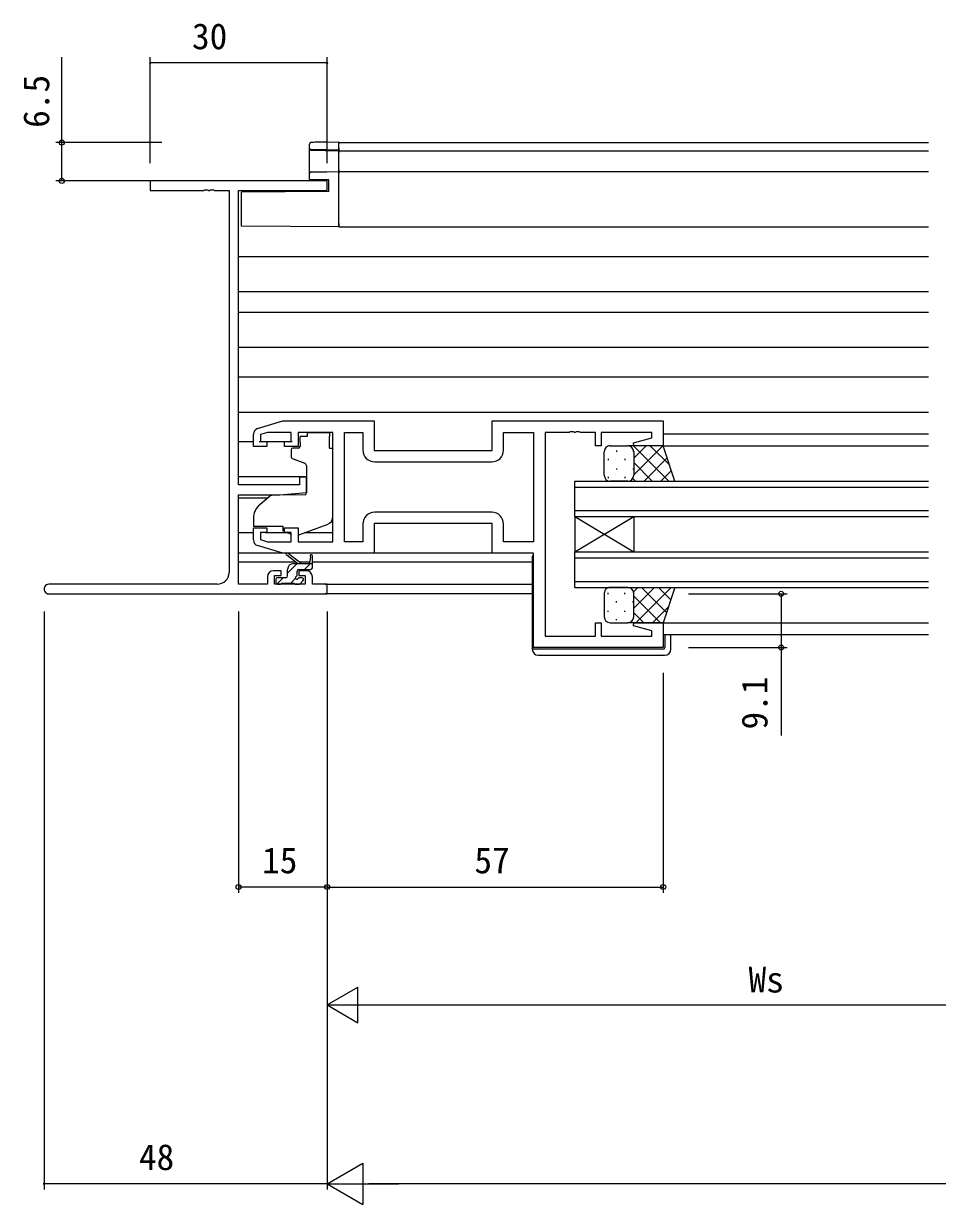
# Model space of a CAD drawing. Units: millimetres, scale not verified. Extents: x -567 to 567, y -403 to 403.
# Drawn here: x -4.3 to 150.7, y -204 to -3.9 of the extents above; entities that cross this region are included whole.
import ezdxf
from ezdxf.enums import TextEntityAlignment as Align

# ---------------------------------------------------------------- set-up
doc = ezdxf.new("R2010")
doc.units = ezdxf.units.MM
doc.header["$LTSCALE"] = 2
for name, color, linetype, lineweight in [('0-1_USER1', 4, 'Continuous', 9), ('0-2_YKK_ZWAK', 2, 'Continuous', 9), ('0-3_YKK_11', 7, 'Continuous', 9), ('0-4_YKK_12', 6, 'Continuous', 9)]:
    doc.layers.add(name, color=color, linetype=linetype, lineweight=lineweight)
doc.styles.add('ＭＳ ゴシック', font='')
doc.styles.get('ＭＳ ゴシック').set_extended_font_data('MS Gothic')

msp = doc.modelspace()

# ---------------------------------------------------------------- linework, layer by layer
at = {"layer": '0-1_USER1'}
for p, q in [((44.158, -24.983), (44.158, -24.347)), ((44.158, -25.072), (44.158, -24.983)), ((44.158, -29.33), (44.158, -25.072)), ((49.158, -25.317), (47.106, -25.282)), ((49.158, -25.017), (49.158, -24.217)), ((49.158, -25.017), (49.158, -25.317)), ((49.158, -25.443), (49.158, -25.743)), ((49.158, -28.648), (49.158, -25.743)), ((44.158, -30.29), (44.158, -29.33)), ((44.453, -29.03), (47.129, -28.983)), ((49.158, -28.648), (49.158, -28.948)), ((49.158, -37.748), (49.158, -29.248)), ((47.132, -30.342), (44.158, -30.29)), ((47.458, -32.348), (32.658, -32.477)), ((32.658, -37.604), (32.658, -32.477)), ((49.158, -37.748), (49.158, -38.348)), ((43.758, -73.848), (42.588, -73.848)), ((42.588, -74.848), (42.588, -73.848)), ((43.758, -73.178), (47.558, -73.178)), ((43.758, -73.178), (43.758, -73.848)), ((47.558, -73.178), (47.558, -73.848)), ((47.558, -74.848), (47.558, -73.848)), ((42.288, -75.848), (41.358, -75.848)), ((42.588, -74.848), (42.588, -75.548)), ((47.558, -75.848), (47.558, -74.848)), ((47.558, -75.848), (48.158, -75.848)), ((48.158, -87.403), (48.158, -75.848)), ((95.158, -75.448), (98.158, -75.448)), ((98.393, -75.476), (98.421, -75.448)), ((99.126, -75.448), (105.126, -81.448)), ((99.158, -77.54), (101.25, -75.448)), ((99.158, -80.368), (104.078, -75.448)), ((101.955, -75.448), (105.26, -78.753)), ((41.058, -76.148), (41.058, -77.198)), ((41.387, -77.668), (43.387, -78.396)), ((94.158, -80.448), (94.158, -76.448)), ((94.823, -77.683), (94.823, -77.883)), ((96.238, -76.268), (96.238, -76.468)), ((97.653, -77.683), (97.653, -77.883)), ((99.068, -76.268), (99.068, -76.468)), ((99.158, -76.448), (99.158, -80.448)), ((99.158, -76.448), (99.158, -80.448)), ((100.907, -81.448), (104.845, -77.509)), ((43.658, -78.844), (43.658, -83.451)), ((96.238, -79.298), (96.238, -79.498)), ((99.068, -79.298), (99.068, -79.498)), ((99.158, -78.308), (102.298, -81.448)), ((103.735, -81.448), (105.552, -79.631)), ((94.823, -80.713), (94.823, -80.913)), ((98.158, -81.448), (95.158, -81.448)), ((97.653, -80.713), (97.653, -80.913)), ((99.004, -80.982), (99.469, -81.448)), ((37.421, -84.031), (35.73, -85.45)), ((43.441, -83.75), (38.055, -83.797)), ((34.658, -87.748), (34.658, -89.048)), ((39.658, -89.348), (39.658, -89.845)), ((40.003, -90.006), (39.658, -89.845)), ((42.53, -90.489), (47.168, -88.814)), ((40.964, -90.454), (40.308, -90.148)), ((39.731, -93.648), (32.158, -93.648)), ((42.158, -95.418), (40.339, -94.017)), ((42.758, -95.418), (40.54, -93.735)), ((75.658, -93.648), (54.658, -93.648)), ((40.458, -97.045), (42.085, -95.418)), ((41.458, -95.418), (44.658, -95.418)), ((43.33, -96.418), (44.33, -95.418)), ((44.358, -94.292), (44.16, -95.418)), ((44.658, -96.118), (44.658, -94.119)), ((38.619, -98.884), (39.685, -97.818)), ((40.158, -97.818), (38.758, -97.818)), ((40.458, -97.518), (40.458, -96.418)), ((41.03, -98.718), (41.829, -97.919)), ((42.058, -97.357), (42.058, -96.718)), ((42.358, -96.418), (44.358, -96.418)), ((42.858, -97.818), (42.519, -97.818)), ((38.458, -98.118), (38.458, -98.618)), ((38.758, -98.918), (39.258, -98.918)), ((39.458, -98.718), (41.558, -98.718)), ((41.758, -98.918), (42.358, -98.918)), ((42.57, -98.83), (43.07, -98.33)), ((98.158, -99.448), (95.158, -99.448)), ((99.125, -100.193), (99.869, -99.448)), ((99.158, -102.988), (102.698, -99.448)), ((99.526, -105.448), (105.526, -99.448)), ((100.507, -99.448), (104.745, -103.687)), ((103.335, -99.448), (105.452, -101.565)), ((94.158, -100.448), (94.158, -104.448)), ((94.823, -100.583), (94.823, -100.383)), ((96.238, -101.998), (96.238, -101.798)), ((97.653, -100.583), (97.653, -100.383)), ((99.068, -101.998), (99.068, -101.798)), ((99.158, -104.448), (99.158, -100.448)), ((99.158, -104.448), (99.158, -100.448)), ((99.158, -100.928), (103.678, -105.448)), ((94.823, -103.613), (94.823, -103.413)), ((97.653, -103.613), (97.653, -103.413)), ((99.158, -103.756), (100.85, -105.448)), ((102.355, -105.448), (105.06, -102.743)), ((95.158, -105.448), (98.158, -105.448)), ((96.238, -105.028), (96.238, -104.828)), ((99.068, -104.863), (99.068, -104.828)), ((104.458, -107.448), (104.458, -109.648)), ((105.458, -109.948), (105.458, -107.448)), ((81.958, -109.648), (81.958, -109.948)), ((82.458, -109.948), (81.958, -109.948)), ((104.158, -109.948), (82.458, -109.948)), ((82.958, -110.948), (104.458, -110.948))]:
    msp.add_line(p, q, dxfattribs=at)
for points in [[(47.106, -23.953), (49.158, -23.917), (49.158, -24.217)], [(44.163, -24.29), (44.163, -24.294), (44.162, -24.298), (44.161, -24.301), (44.161, -24.305), (44.16, -24.309), (44.16, -24.313), (44.16, -24.316), (44.159, -24.32), (44.159, -24.324), (44.159, -24.328), (44.159, -24.332), (44.158, -24.335), (44.158, -24.339), (44.158, -24.343), (44.158, -24.347)], [(44.225, -24.158), (44.222, -24.161), (44.22, -24.164), (44.218, -24.167), (44.215, -24.17), (44.213, -24.173), (44.211, -24.176), (44.209, -24.179), (44.207, -24.182), (44.205, -24.185), (44.203, -24.189), (44.201, -24.192), (44.199, -24.195), (44.197, -24.198), (44.195, -24.202), (44.194, -24.205), (44.192, -24.208), (44.19, -24.212), (44.189, -24.215), (44.187, -24.218), (44.185, -24.222), (44.184, -24.225), (44.182, -24.229), (44.181, -24.232), (44.179, -24.236), (44.178, -24.239), (44.177, -24.243), (44.175, -24.246), (44.174, -24.25), (44.173, -24.254), (44.172, -24.257), (44.171, -24.261), (44.17, -24.264), (44.168, -24.268), (44.168, -24.272), (44.167, -24.275), (44.166, -24.279), (44.165, -24.283), (44.164, -24.286), (44.163, -24.29)], [(44.329, -24.075), (44.327, -24.076), (44.324, -24.078), (44.321, -24.079), (44.318, -24.08), (44.316, -24.082), (44.313, -24.083), (44.31, -24.085), (44.307, -24.087), (44.305, -24.088), (44.302, -24.09), (44.299, -24.092), (44.296, -24.094), (44.293, -24.095), (44.291, -24.097), (44.288, -24.099), (44.285, -24.101), (44.282, -24.103), (44.279, -24.105), (44.276, -24.107), (44.274, -24.11), (44.271, -24.112), (44.268, -24.114), (44.265, -24.116), (44.263, -24.119), (44.26, -24.121), (44.257, -24.123), (44.255, -24.126), (44.252, -24.128), (44.249, -24.131), (44.247, -24.133), (44.244, -24.136), (44.242, -24.139), (44.239, -24.141), (44.237, -24.144), (44.234, -24.147), (44.232, -24.15), (44.229, -24.152), (44.227, -24.155), (44.225, -24.158)], [(44.402, -24.05), (44.401, -24.05), (44.4, -24.05), (44.398, -24.051), (44.397, -24.051), (44.396, -24.051), (44.394, -24.052), (44.393, -24.052), (44.392, -24.052), (44.39, -24.053), (44.389, -24.053), (44.387, -24.054), (44.386, -24.054), (44.384, -24.054), (44.382, -24.055), (44.381, -24.055), (44.379, -24.056), (44.377, -24.056), (44.376, -24.057), (44.374, -24.057), (44.372, -24.058), (44.37, -24.058), (44.368, -24.059), (44.366, -24.06), (44.364, -24.06), (44.362, -24.061), (44.36, -24.062), (44.358, -24.063), (44.356, -24.063), (44.354, -24.064), (44.351, -24.065), (44.349, -24.066), (44.347, -24.067), (44.344, -24.068), (44.342, -24.069), (44.339, -24.07), (44.337, -24.071), (44.334, -24.072), (44.332, -24.074), (44.329, -24.075)], [(44.441, -24.043), (44.44, -24.043), (44.439, -24.043), (44.438, -24.043), (44.437, -24.043), (44.437, -24.043), (44.436, -24.044), (44.435, -24.044), (44.434, -24.044), (44.433, -24.044), (44.432, -24.044), (44.431, -24.044), (44.43, -24.044), (44.429, -24.045), (44.428, -24.045), (44.427, -24.045), (44.426, -24.045), (44.426, -24.045), (44.425, -24.045), (44.424, -24.046), (44.423, -24.046), (44.422, -24.046), (44.421, -24.046), (44.42, -24.046), (44.419, -24.046), (44.418, -24.047), (44.417, -24.047), (44.416, -24.047), (44.415, -24.047), (44.414, -24.047), (44.412, -24.048), (44.411, -24.048), (44.41, -24.048), (44.409, -24.048), (44.408, -24.049), (44.407, -24.049), (44.406, -24.049), (44.405, -24.049), (44.403, -24.05), (44.402, -24.05)], [(44.478, -24.039), (44.477, -24.039), (44.476, -24.039), (44.475, -24.039), (44.474, -24.039), (44.473, -24.039), (44.472, -24.039), (44.471, -24.039), (44.47, -24.039), (44.469, -24.04), (44.468, -24.04), (44.467, -24.04), (44.466, -24.04), (44.465, -24.04), (44.464, -24.04), (44.463, -24.04), (44.462, -24.04), (44.461, -24.04), (44.46, -24.04), (44.459, -24.041), (44.458, -24.041), (44.457, -24.041), (44.456, -24.041), (44.455, -24.041), (44.454, -24.041), (44.453, -24.041), (44.453, -24.041), (44.452, -24.041), (44.451, -24.041), (44.45, -24.042), (44.449, -24.042), (44.448, -24.042), (44.447, -24.042), (44.446, -24.042), (44.445, -24.042), (44.444, -24.042), (44.444, -24.042), (44.443, -24.042), (44.442, -24.043), (44.441, -24.043)], [(44.453, -25.362), (49.158, -25.443), (49.158, -25.317)], [(47.129, -28.983), (49.158, -28.948), (49.158, -29.248)], [(47.458, -32.348), (47.458, -30.348), (47.132, -30.342)], [(49.158, -38.348), (32.658, -38.204), (32.658, -37.604)], [(98.158, -81.448), (106.158, -81.448), (104.158, -75.448), (98.158, -75.448)], [(34.658, -89.048), (39.658, -89.048), (39.658, -89.348)], [(82.158, -94.148), (81.958, -94.148), (81.958, -109.648)], [(98.158, -99.448), (106.158, -99.448), (104.158, -105.448), (98.158, -105.448)]]:
    msp.add_lwpolyline(points, dxfattribs=at)
for centre, radius, start, end in [((44.458, -24.983), 0.3, 180.00426, 269.00446), ((44.458, -29.33), 0.3, 91, 180), ((41.358, -76.148), 0.3, 90, 180), ((42.288, -75.548), 0.3, 270, 0), ((95.158, -76.448), 1, 89.9999, 179.9999), ((98.158, -76.448), 1, 359.9999, 89.9999), ((98.158, -76.448), 1, 359.9999, 89.9999), ((41.558, -77.198), 0.5, 180, 250), ((43.158, -78.844), 0.5, 0, 70), ((95.158, -80.448), 1, 179.9999, 269.9999), ((98.158, -80.448), 1, 269.9999, 359.9999), ((98.158, -80.448), 1, 269.9999, 359.9999), ((38.064, -84.797), 1, 90.5, 130), ((43.358, -83.451), 0.3, 270.5, 0), ((37.658, -87.748), 3, 130, 180), ((46.658, -87.403), 1.5, 289.85326, 0), ((41.387, -89.548), 1, 245, 250.79704), ((42.19, -89.548), 1, 273.88684, 289.85326), ((40.358, -93.818), 0.2, 24.41711, 264.41711), ((44.458, -94.119), 0.2, 0, 240), ((41.458, -96.418), 1, 90, 180), ((38.758, -98.118), 0.3, 90, 180), ((40.158, -97.518), 0.3, 270, 0), ((42.058, -97.818), 0.25, 123.05573, 326.94427), ((41.758, -97.357), 0.3, 303.05573, 0), ((42.358, -96.718), 0.3, 90, 180), ((42.519, -98.118), 0.3, 90, 146.94427), ((42.858, -98.118), 0.3, 315, 90), ((44.358, -96.118), 0.3, 270, 0), ((38.758, -98.618), 0.3, 180, 270), ((39.258, -98.718), 0.2, 270, 0), ((41.758, -98.718), 0.2, 180, 270), ((42.358, -98.618), 0.3, 270, 315), ((95.158, -100.448), 1, 90.0001, 180.0001), ((98.158, -100.448), 1, 0.0001, 90.0001), ((98.158, -100.448), 1, 0.0001, 90.0001), ((95.158, -104.448), 1, 180.0001, 270.0001), ((98.158, -104.448), 1, 270.0001, 0.0001), ((98.158, -104.448), 1, 270.0001, 0.0001), ((82.958, -109.948), 1, 180, 270), ((104.158, -109.648), 0.3, 270, 0), ((104.458, -109.948), 1, 270, 0)]:
    msp.add_arc(centre, radius, start, end, dxfattribs=at)
for centre, major_axis, ratio, start_param, end_param in [((47.153, -24), (2.7, 0.047), 0.01745, 1.5879449, 2.9480044), ((44.458, -25.072), (-0.3, 0), 0.965547, 0, 1.553343), ((47.153, -25.33), (-2.7, 0.047), 0.01745, 6.1638122, 6.28349), ((47.153, -25.33), (-2.7, 0.047), 0.01745, 4.730147, 6.1638122)]:
    msp.add_ellipse(centre, major_axis=major_axis, ratio=ratio, start_param=start_param, end_param=end_param, dxfattribs=at)
at = {"layer": '0-2_YKK_ZWAK'}
for p, q in [((49.158, -38.348), (49.158, -24.048)), ((49.158, -24.048), (149.158, -24.048)), ((49.158, -25.448), (149.158, -25.448)), ((49.158, -28.948), (149.158, -28.948)), ((49.158, -38.348), (149.158, -38.348)), ((32.158, -43.348), (149.158, -43.348)), ((32.158, -49.302), (149.158, -49.302)), ((32.158, -52.794), (149.158, -52.794)), ((32.158, -58.748), (149.158, -58.748)), ((32.158, -63.748), (149.158, -63.748)), ((32.158, -69.748), (149.158, -69.748)), ((104.158, -73.448), (149.158, -73.448)), ((32.158, -74.748), (34.658, -74.748)), ((35.658, -74.748), (41.258, -74.748)), ((103.913, -75.448), (149.158, -75.448)), ((32.158, -80.635), (43.658, -80.635)), ((89.158, -87.448), (89.158, -81.448)), ((89.158, -81.448), (149.158, -81.448)), ((89.158, -82.448), (149.158, -82.448)), ((32.158, -84.261), (37.147, -84.261)), ((89.158, -86.448), (149.158, -86.448)), ((89.158, -87.448), (89.158, -93.448)), ((89.158, -87.448), (99.158, -93.448)), ((89.158, -93.448), (99.158, -87.448)), ((89.158, -87.448), (149.158, -87.448)), ((99.158, -87.448), (99.158, -93.448)), ((32.158, -90.148), (34.658, -90.148)), ((36.658, -90.148), (40.308, -90.148)), ((43.473, -90.148), (48.158, -90.148)), ((89.158, -99.448), (89.158, -93.448)), ((89.158, -93.448), (149.158, -93.448)), ((32.158, -95.148), (41.807, -95.148)), ((42.402, -95.148), (44.207, -95.148)), ((44.658, -95.148), (81.958, -95.148)), ((89.158, -94.448), (149.158, -94.448)), ((46.858, -98.918), (81.958, -98.918)), ((89.158, -98.448), (149.158, -98.448)), ((89.158, -99.448), (149.158, -99.448)), ((81.958, -100.548), (46.858, -100.548)), ((103.658, -105.448), (149.158, -105.448)), ((104.158, -107.448), (149.158, -107.448))]:
    msp.add_line(p, q, dxfattribs=at)
at = {"layer": '0-3_YKK_11'}
for p, q in [((30.528, -32.178), (30.528, -96.918)), ((55.228, -78.178), (75.088, -78.178)), ((75.088, -86.718), (55.228, -86.718)), ((75.088, -86.718), (55.228, -86.718)), ((28.528, -98.918), (-0.027, -98.918))]:
    msp.add_line(p, q, dxfattribs=at)
for points in [[(37.058, -97.648), (37.058, -98.918), (32.158, -98.918), (32.158, -83.748), (39.158, -83.748), (43.658, -83.354), (43.658, -80.748), (42.458, -80.748), (42.458, -82.048), (32.158, -82.048), (32.158, -32.178), (47.158, -32.178), (47.158, -30.548), (17.158, -30.548), (17.158, -32.178), (26.2, -32.178), (26.383, -32.058), (26.933, -32.058), (27.116, -32.178), (27.2, -32.178), (27.383, -32.058), (27.933, -32.058), (28.116, -32.178), (30.528, -32.178)], [(35.371, -72.534), (39.658, -71.248), (55.158, -71.248), (55.158, -76.248), (75.158, -76.248), (75.158, -71.248), (104.158, -71.248), (104.158, -75.448), (99.198, -75.448), (99.129, -74.926), (102.228, -74.095), (102.228, -73.178), (93.658, -73.178), (93.658, -75.448), (92.658, -75.448), (92.658, -73.178), (90.116, -73.178), (89.933, -73.058), (89.383, -73.058), (89.2, -73.178), (89.116, -73.178), (88.933, -73.058), (88.383, -73.058), (88.2, -73.178), (84.158, -73.178)], [(34.658, -91.404), (34.658, -89.348), (36.958, -89.348), (36.958, -90.148), (35.858, -90.148), (35.858, -91.36), (37.053, -91.718), (41.058, -91.718), (41.058, -90.148), (39.958, -90.148), (39.958, -89.348), (42.258, -89.348), (42.258, -91.718), (48.158, -91.718), (48.158, -73.178), (42.258, -73.178), (42.258, -75.548), (39.958, -75.548), (39.958, -74.748), (41.058, -74.748), (41.058, -73.178), (37.053, -73.178), (35.858, -73.536), (35.858, -74.748), (36.958, -74.748), (36.958, -75.548), (34.658, -75.548), (34.658, -73.492)], [(84.158, -73.178), (84.158, -107.718), (92.658, -107.718), (92.658, -105.448), (93.658, -105.448), (93.658, -107.718), (102.228, -107.718), (102.228, -106.801), (99.129, -105.97), (99.198, -105.448), (104.158, -105.448), (104.158, -109.648), (82.158, -109.648), (82.158, -93.648), (75.158, -93.648), (75.158, -88.648), (55.158, -88.648), (55.158, -93.648), (39.658, -93.648), (35.371, -92.362)], [(53.228, -88.718), (53.228, -91.718), (50.088, -91.718), (50.088, -73.178), (53.228, -73.178), (53.228, -76.178)], [(77.088, -76.178), (77.088, -73.178), (82.158, -73.178), (82.158, -91.718), (77.088, -91.718), (77.088, -88.718)], [(-0.027, -100.548), (47.158, -100.548), (47.158, -98.918), (44.658, -98.918), (44.658, -97.648)], [(43.658, -96.648), (42.358, -96.648), (42.358, -97.448), (43.458, -97.448), (43.458, -98.918), (38.258, -98.918), (38.258, -97.448), (39.358, -97.448), (39.358, -96.648), (38.058, -96.648)]]:
    msp.add_lwpolyline(points, dxfattribs=at)
for centre, radius, start, end in [((35.658, -73.492), 1, 106.69926, 180.00004), ((55.228, -76.178), 2, 180.00001, 269.99999), ((75.088, -76.178), 2, 270.00001, 359.99999), ((55.228, -88.718), 2, 90.00001, 179.99999), ((75.088, -88.718), 2, 0.00001, 89.99999), ((35.658, -91.404), 1, 179.99996, 253.30074), ((28.528, -96.918), 2, 270.00001, 359.99999), ((38.058, -97.648), 1, 90.00001, 179.99999), ((43.658, -97.648), 1, 0.00001, 89.99999), ((-0.027, -99.733), 0.815, 89.99999, 270.00001)]:
    msp.add_arc(centre, radius, start, end, dxfattribs=at)
at = {"layer": '0-4_YKK_12'}
for p, q in [((17.158, -27.548), (17.158, -9.548)), ((47.158, -27.548), (47.158, -9.548)), ((47.158, -10.548), (17.158, -10.548)), ((19.158, -24.048), (1.158, -24.048)), ((19.158, -30.548), (1.158, -30.548)), ((108.458, -100.548), (125.158, -100.548)), ((-0.842, -103.548), (-0.842, -201.548)), ((32.158, -103.548), (32.158, -151.245)), ((47.158, -103.548), (47.158, -151.245)), ((47.158, -103.548), (47.158, -201.548)), ((47.158, -103.548), (47.158, -201.548)), ((108.458, -109.648), (125.158, -109.648)), ((47.158, -113.948), (47.158, -151.245)), ((104.158, -113.948), (104.158, -151.245)), ((47.158, -150.245), (32.158, -150.245)), ((47.158, -150.245), (104.158, -150.245)), ((47.158, -153.245), (47.158, -171.245)), ((47.158, -170.245), (52.354, -167.245)), ((52.354, -173.245), (52.354, -167.245)), ((47.158, -170.245), (52.354, -173.245)), ((47.158, -170.245), (57.55, -170.245)), ((53.158, -170.245), (191.158, -170.245)), ((47.158, -200.548), (53.22, -197.048)), ((53.22, -197.048), (53.22, -204.048)), ((47.158, -200.548), (-0.842, -200.548)), ((47.158, -200.548), (53.22, -204.048)), ((47.158, -200.548), (59.282, -200.548)), ((380.158, -200.548), (54.158, -200.548))]:
    msp.add_line(p, q, dxfattribs=at)
for points in [[(2.158, -30.548), (2.158, -24.048), (2.158, -9.548)], [(124.158, -100.548), (124.158, -109.648), (124.158, -124.548)]]:
    msp.add_lwpolyline(points, dxfattribs=at)
for centre in [(2.158, -24.048), (2.158, -30.548), (124.158, -100.548), (124.158, -109.648), (32.158, -150.245), (47.158, -150.245), (47.158, -150.245), (104.158, -150.245)]:
    msp.add_circle(centre, 0.425, dxfattribs=at)
for centre, start, end in [((17.158, -10.548), 0, 180), ((17.158, -10.548), 180, 0), ((47.158, -10.548), 0, 180), ((47.158, -10.548), 180, 0), ((-0.842, -200.548), 0, 180), ((-0.842, -200.548), 180, 0)]:
    msp.add_arc(centre, 0.106, start, end, dxfattribs=at)

# ---------------------------------------------------------------- texts
at = {"layer": '0-4_YKK_12', "style": 'ＭＳ ゴシック'}
for s, p in [('30', (24.25, -9.548)), ('15', (36.138, -149.245)), ('57', (72.138, -149.245)), ('Ws', (118.638, -169.445)), ('48', (15.25, -199.548))]:
    msp.add_text(s, height=4.399, dxfattribs=at).set_placement(p, align=Align.BOTTOM_LEFT)
for s, p in [('6.5', (1.358, -21.548)), ('9.1', (123.158, -123.548))]:
    msp.add_text(s, height=4.399, rotation=90, dxfattribs=at).set_placement(p, align=Align.BOTTOM_LEFT)

doc.saveas('drawing.dxf')
